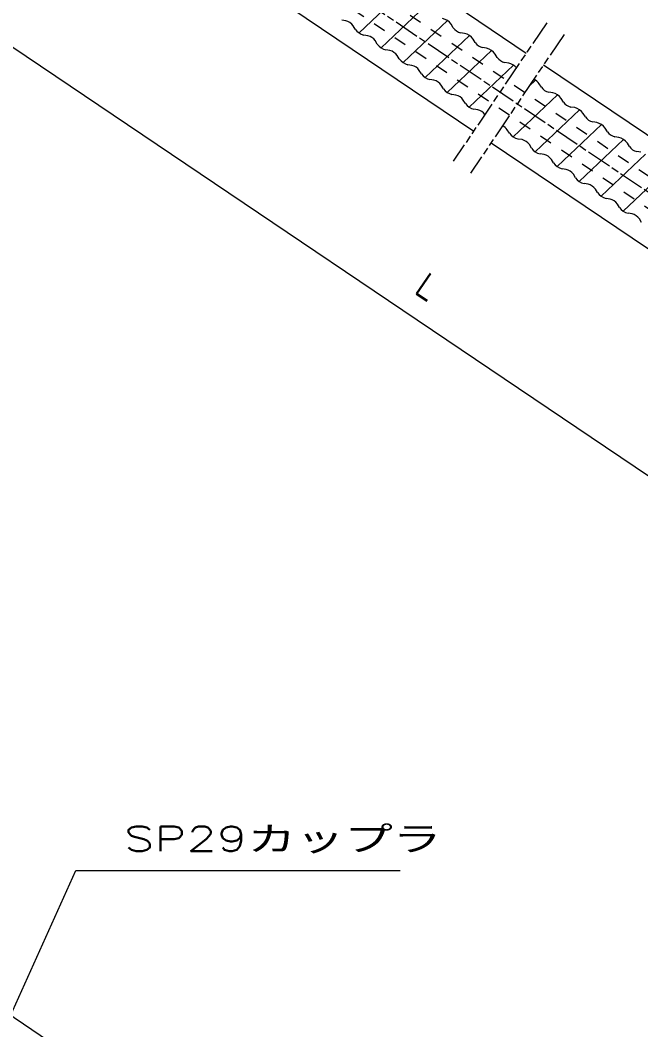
# Model space of a CAD drawing. Units: millimetres at full size; details may follow other scales. Extents: x -55 to 1935, y -55 to 1395.
# Drawn here: x 805.2 to 1101.9, y 434.5 to 917.3 of the extents above; entities that cross this region are included whole.
import ezdxf
from ezdxf.enums import TextEntityAlignment as Align

# ---------------------------------------------------------------- set-up
doc = ezdxf.new("R2010")
doc.units = ezdxf.units.MM
for name, pattern in [('CHAIN', [18.5, 12, -1.5, 3.5, -1.5]), ('CHAIN_DOUBLE_DASH', [23.5, 12, -1.5, 3.5, -1.5, 3.5, -1.5]), ('DASHED_SPACED', [12, 6, -6])]:
    doc.linetypes.add(name, pattern=pattern)
for name, color, linetype, lineweight in [('1 外形線', 7, 'Continuous', 25), ('3 隠れ線', 2, 'DASHED_SPACED', 25), ('4 中心線', 1, 'CHAIN', 25), ('5 想像線', 6, 'CHAIN_DOUBLE_DASH', 25), ('6 寸法線', 4, 'Continuous', 25)]:
    doc.layers.add(name, color=color, linetype=linetype, lineweight=lineweight)
doc.styles.add('simplex.shx', font='')
doc.styles.get('simplex.shx').set_extended_font_data('simplex.shx')

msp = doc.modelspace()

# ---------------------------------------------------------------- linework, layer by layer
at = {"layer": '1 外形線'}
for p, q in [((682.437, 1147.646), (1047.2, 901.611)), ((659.882, 1108.58), (1022.036, 864.304)), ((967.226, 911.223), (988.427, 931.299)), ((977.755, 904.121), (998.956, 924.198)), ((960.916, 917.005), (958.993, 917.317)), ((965.432, 912.974), (964.422, 914.64)), ((988.283, 897.019), (1009.485, 917.096)), ((1012.289, 913.679), (1011.279, 915.344)), ((971.445, 909.903), (969.522, 910.215)), ((998.812, 889.917), (1020.014, 909.994)), ((1017.717, 911.001), (1015.795, 911.314)), ((1022.818, 906.577), (1021.808, 908.242)), ((975.961, 905.873), (974.951, 907.538)), ((981.974, 902.801), (980.051, 903.114)), ((1009.341, 882.816), (1030.542, 902.892)), ((1028.246, 903.9), (1026.323, 904.212)), ((986.489, 898.771), (985.479, 900.437)), ((1033.346, 899.475), (1032.336, 901.141)), ((992.502, 895.699), (990.58, 896.012)), ((997.018, 891.669), (996.008, 893.335)), ((1019.87, 875.714), (1041.071, 895.791)), ((1038.775, 896.798), (1036.852, 897.11)), ((1055.49, 896.019), (1540.581, 568.821)), ((1003.031, 888.598), (1001.108, 888.91)), ((1048.683, 885.927), (1051.6, 888.689)), ((1007.547, 884.567), (1006.537, 886.233)), ((1007.547, 884.567), (1006.537, 886.233)), ((1054.404, 885.272), (1053.394, 886.937)), ((1013.56, 881.496), (1011.637, 881.809)), ((1018.076, 877.466), (1017.066, 879.131)), ((1040.927, 861.51), (1062.129, 881.587)), ((1059.833, 882.594), (1057.91, 882.907)), ((1064.933, 878.17), (1063.923, 879.836)), ((1024.089, 874.394), (1022.166, 874.707)), ((1051.456, 854.409), (1072.658, 874.485)), ((1070.361, 875.493), (1068.439, 875.805)), ((1075.461, 871.068), (1074.451, 872.734)), ((1039.133, 863.262), (1038.123, 864.928)), ((1039.133, 863.262), (1038.123, 864.928)), ((1061.985, 847.307), (1083.186, 867.384)), ((1080.89, 868.391), (1078.967, 868.703)), ((1085.99, 863.967), (1084.98, 865.632)), ((1045.146, 860.191), (1043.223, 860.503)), ((1072.514, 840.205), (1093.715, 860.282)), ((1091.419, 861.289), (1089.496, 861.602)), ((1030.327, 858.712), (1515.417, 531.514)), ((1049.662, 856.16), (1048.652, 857.826)), ((1096.519, 856.865), (1095.509, 858.53)), ((1055.675, 853.089), (1053.752, 853.402)), ((1060.191, 849.059), (1059.181, 850.724)), ((1083.042, 833.104), (1104.244, 853.18)), ((1101.948, 854.187), (1100.025, 854.5)), ((1066.204, 845.987), (1064.281, 846.3)), ((1093.571, 826.002), (1114.773, 846.078)), ((1070.72, 841.957), (1069.71, 843.623)), ((1070.72, 841.957), (1069.71, 843.623)), ((1076.733, 838.885), (1074.81, 839.198)), ((1081.249, 834.855), (1080.238, 836.521)), ((1087.261, 831.784), (1085.339, 832.096)), ((1091.777, 827.753), (1090.767, 829.419)), ((1097.79, 824.682), (1095.867, 824.995)), ((1102.306, 820.652), (1101.296, 822.317)), ((561.515, 602.796), (1021.166, 292.758))]:
    msp.add_line(p, q, dxfattribs=at)
for centre, radius, start, end in [((1005.57, 911.293), 7, 35.36613, 76.63387), ((959.529, 911.167), 6, 35.36605, 76.63008), ((971.14, 917.026), 7, 215.36613, 256.63387), ((1017.182, 917.151), 6, 215.36383, 256.63395), ((970.057, 904.065), 6, 35.36605, 76.63008), ((1016.099, 904.191), 7, 35.36613, 76.63387), ((981.669, 909.924), 7, 215.36613, 256.63387), ((1027.71, 910.05), 6, 215.36383, 256.63395), ((1026.628, 897.089), 7, 35.36613, 76.63387), ((980.587, 896.964), 6, 35.36605, 76.63008), ((992.198, 902.822), 7, 215.36613, 256.63387), ((1038.239, 902.948), 6, 215.36383, 256.63395), ((991.115, 889.862), 6, 35.36605, 76.63008), ((1037.157, 889.987), 7, 40.87605, 76.63387), ((1002.727, 895.721), 7, 215.36613, 256.63387), ((1001.644, 882.76), 6, 35.36605, 76.63008), ((1047.686, 882.886), 7, 35.36613, 63.16944), ((1013.255, 888.619), 7, 215.36613, 256.63387), ((1059.297, 888.744), 6, 215.36383, 256.63395), ((1012.173, 875.659), 6, 35.36605, 76.63008), ((1058.214, 875.784), 7, 35.36613, 76.63387), ((1023.784, 881.517), 7, 215.36613, 256.63387), ((1022.702, 868.557), 6, 38.27837, 76.63008), ((1069.826, 881.643), 6, 215.36383, 256.63395), ((1068.743, 868.682), 7, 35.36613, 76.63387), ((1080.354, 874.541), 6, 215.36383, 256.63395), ((1033.23, 861.455), 6, 35.36605, 64.3723), ((1079.272, 861.58), 7, 35.36613, 76.63387), ((1044.842, 867.314), 7, 215.36613, 256.63387), ((1043.759, 854.353), 6, 35.36605, 76.63008), ((1090.883, 867.439), 6, 215.36383, 256.63395), ((1089.801, 854.479), 7, 35.36613, 76.63387), ((1055.37, 860.212), 7, 215.36613, 256.63387), ((1101.412, 860.337), 6, 215.36383, 256.63395), ((1054.288, 847.252), 6, 35.36605, 76.63008), ((1065.899, 853.11), 7, 215.36613, 256.63387), ((1064.817, 840.15), 6, 35.36605, 76.63008), ((1076.428, 846.008), 7, 215.36613, 256.63387), ((1075.346, 833.048), 6, 35.36605, 76.63008), ((1086.957, 838.907), 7, 215.36613, 256.63387), ((1085.874, 825.946), 6, 35.36605, 76.63008), ((1097.486, 831.805), 7, 215.36613, 256.63387), ((1096.403, 818.845), 6, 35.36605, 76.63008)]:
    msp.add_arc(centre, radius, start, end, dxfattribs=at)
at = {"layer": '3 隠れ線'}
for p, q in [((812.572, 1040.569), (1272.223, 730.531)), ((805.303, 1029.792), (1264.954, 719.753))]:
    msp.add_line(p, q, dxfattribs=at)
at = {"layer": '4 中心線'}
msp.add_line((494.164, 1247.498), (1537.923, 543.474), dxfattribs=at)
at = {"layer": '5 想像線'}
for p, q in [((1056.965, 916.089), (1012.271, 849.826)), ((1065.256, 910.497), (1020.561, 844.234))]:
    msp.add_line(p, q, dxfattribs=at)
at = {"layer": '6 寸法線'}
msp.add_line((564.934, 1064.126), (1417.034, 489.377), dxfattribs=at)
msp.add_lwpolyline([(794.353, 427.79), (831.804, 510.637), (986.918, 510.637)], dxfattribs=at)

# ---------------------------------------------------------------- texts
at = {"layer": '6 寸法線', "style": 'simplex.shx'}
msp.add_text('L', height=11.73, rotation=326, dxfattribs=at).set_placement((999.931, 790.016), align=Align.MIDDLE_CENTER)
at = {"layer": '6 寸法線', "style": 'simplex.shx', "width": 1.45}
msp.add_text('SP29カップラ', height=11.73, dxfattribs=at).set_placement((854.804, 516.504), align=Align.BOTTOM_LEFT)

doc.saveas('drawing.dxf')
